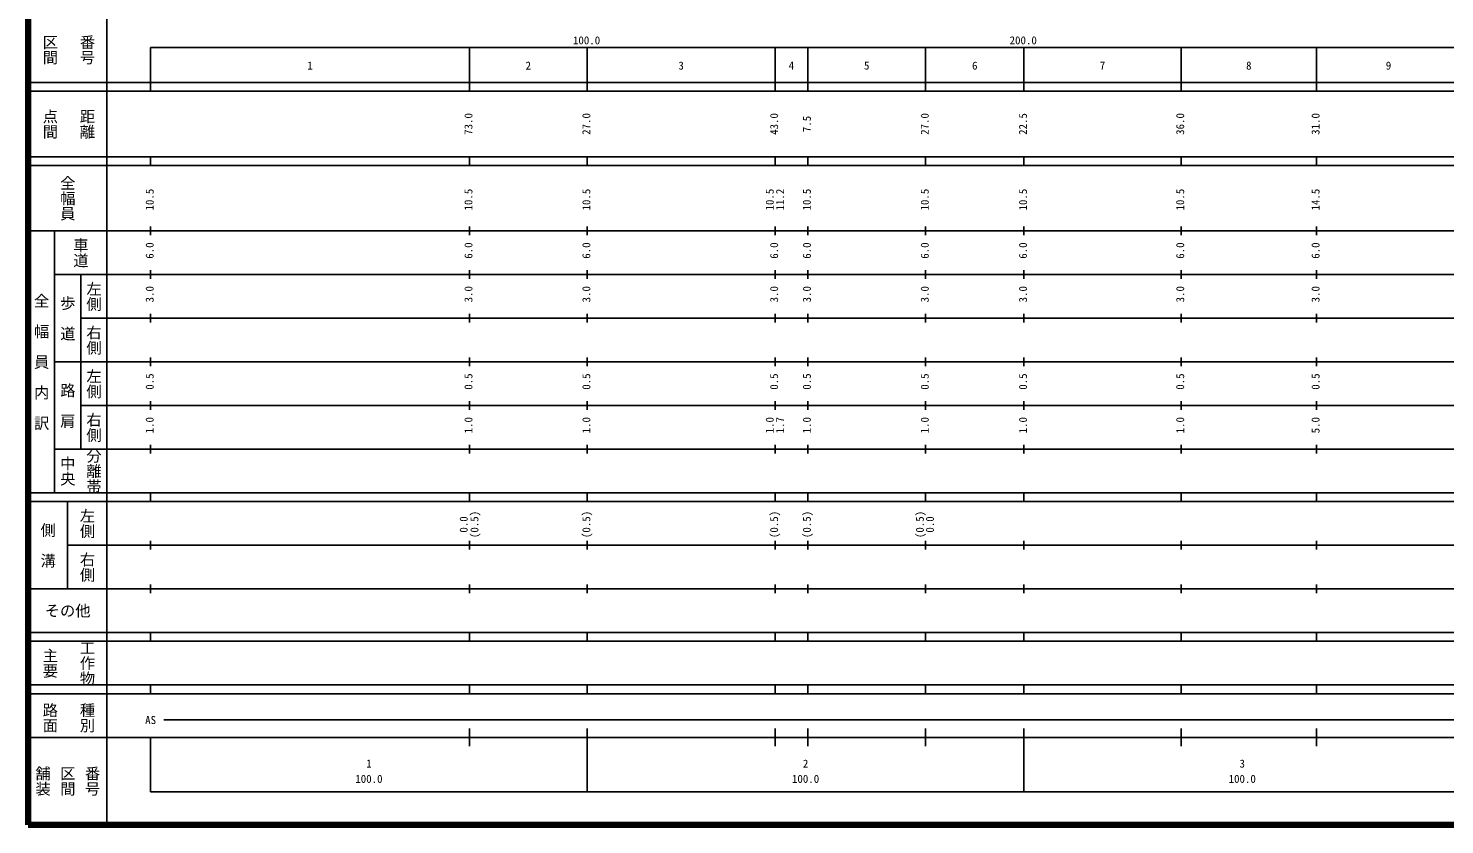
# Model space of a CAD drawing. Units: millimetres on the paper, enlarged 1000 times. Extents: x 40000 to 680000, y 20000 to 380000.
# Drawn here: x 40000 to 364359, y 20000 to 202409 of the extents above; entities that cross this region are included whole.
import ezdxf
from ezdxf.enums import TextEntityAlignment as Align

# ---------------------------------------------------------------- set-up
doc = ezdxf.new("R2010")
doc.units = ezdxf.units.MM
doc.header["$LTSCALE"] = 1000
doc.layers.add('M-TTL', color=2, linetype='Continuous', lineweight=140)
doc.layers.add('M-TTL-BAND', color=7, linetype='Continuous', lineweight=25)
doc.styles.add('@ＭＳ ゴシック', font='')
doc.styles.add('ＭＳ ゴシック', font='')
doc.styles.get('@ＭＳ ゴシック').set_extended_font_data('@MS Gothic')
doc.styles.get('ＭＳ ゴシック').set_extended_font_data('MS Gothic')

msp = doc.modelspace()

# ---------------------------------------------------------------- linework, layer by layer
at = {"layer": 'M-TTL'}
for p, q in [((40000, 380000), (40000, 20000)), ((40000, 20000), (680000, 20000))]:
    msp.add_line(p, q, dxfattribs=at)
at = {"layer": 'M-TTL-BAND'}
for p, q in [((58000, 370000), (58000, 20000)), ((68000, 198000), (579000, 198000)), ((68000, 198000), (68000, 188000)), ((141000, 188000), (141000, 198000)), ((168000, 188000), (168000, 198000)), ((211000, 188000), (211000, 198000)), ((218500, 188000), (218500, 198000)), ((245500, 188000), (245500, 198000)), ((268000, 188000), (268000, 198000)), ((304000, 188000), (304000, 198000)), ((335000, 188000), (335000, 198000)), ((40000, 190000), (579000, 190000)), ((40000, 188000), (579000, 188000)), ((40000, 173000), (579000, 173000)), ((68000, 171000), (68000, 173000)), ((141000, 171000), (141000, 173000)), ((168000, 171000), (168000, 173000)), ((211000, 171000), (211000, 173000)), ((218500, 171000), (218500, 173000)), ((245500, 171000), (245500, 173000)), ((268000, 171000), (268000, 173000)), ((304000, 171000), (304000, 173000)), ((335000, 171000), (335000, 173000)), ((40000, 171000), (579000, 171000)), ((40000, 156000), (579000, 156000)), ((46000, 96000), (46000, 156000)), ((68000, 155000), (68000, 157000)), ((141000, 155000), (141000, 157000)), ((168000, 155000), (168000, 157000)), ((211000, 155000), (211000, 157000)), ((218500, 155000), (218500, 157000)), ((245500, 155000), (245500, 157000)), ((268000, 155000), (268000, 157000)), ((304000, 155000), (304000, 157000)), ((335000, 155000), (335000, 157000)), ((46000, 146000), (579000, 146000)), ((52000, 146000), (52000, 106000)), ((68000, 145000), (68000, 147000)), ((141000, 145000), (141000, 147000)), ((168000, 145000), (168000, 147000)), ((211000, 145000), (211000, 147000)), ((218500, 145000), (218500, 147000)), ((245500, 145000), (245500, 147000)), ((268000, 145000), (268000, 147000)), ((304000, 145000), (304000, 147000)), ((335000, 145000), (335000, 147000)), ((68000, 135000), (68000, 137000)), ((141000, 135000), (141000, 137000)), ((168000, 135000), (168000, 137000)), ((211000, 135000), (211000, 137000)), ((218500, 135000), (218500, 137000)), ((245500, 135000), (245500, 137000)), ((268000, 135000), (268000, 137000)), ((304000, 135000), (304000, 137000)), ((335000, 135000), (335000, 137000)), ((52000, 136000), (579000, 136000)), ((68000, 125000), (68000, 127000)), ((141000, 125000), (141000, 127000)), ((168000, 125000), (168000, 127000)), ((211000, 125000), (211000, 127000)), ((218500, 125000), (218500, 127000)), ((245500, 125000), (245500, 127000)), ((268000, 125000), (268000, 127000)), ((304000, 125000), (304000, 127000)), ((335000, 125000), (335000, 127000)), ((46000, 126000), (579000, 126000)), ((68000, 115000), (68000, 117000)), ((141000, 115000), (141000, 117000)), ((168000, 115000), (168000, 117000)), ((211000, 115000), (211000, 117000)), ((218500, 115000), (218500, 117000)), ((245500, 115000), (245500, 117000)), ((268000, 115000), (268000, 117000)), ((304000, 115000), (304000, 117000)), ((335000, 115000), (335000, 117000)), ((52000, 116000), (579000, 116000)), ((46000, 106000), (579000, 106000)), ((68000, 105000), (68000, 107000)), ((141000, 105000), (141000, 107000)), ((168000, 105000), (168000, 107000)), ((211000, 105000), (211000, 107000)), ((218500, 105000), (218500, 107000)), ((245500, 105000), (245500, 107000)), ((268000, 105000), (268000, 107000)), ((304000, 105000), (304000, 107000)), ((335000, 105000), (335000, 107000)), ((40000, 96000), (579000, 96000)), ((68000, 94000), (68000, 96000)), ((141000, 94000), (141000, 96000)), ((168000, 94000), (168000, 96000)), ((211000, 94000), (211000, 96000)), ((218500, 94000), (218500, 96000)), ((245500, 94000), (245500, 96000)), ((268000, 94000), (268000, 96000)), ((304000, 94000), (304000, 96000)), ((335000, 94000), (335000, 96000)), ((40000, 94000), (579000, 94000)), ((49000, 94000), (49000, 74000)), ((68000, 83000), (68000, 85000)), ((141000, 83000), (141000, 85000)), ((168000, 83000), (168000, 85000)), ((211000, 83000), (211000, 85000)), ((218500, 83000), (218500, 85000)), ((245500, 83000), (245500, 85000)), ((268000, 83000), (268000, 85000)), ((304000, 83000), (304000, 85000)), ((335000, 83000), (335000, 85000)), ((49000, 84000), (579000, 84000)), ((68000, 73000), (68000, 75000)), ((141000, 73000), (141000, 75000)), ((168000, 73000), (168000, 75000)), ((211000, 73000), (211000, 75000)), ((218500, 73000), (218500, 75000)), ((245500, 73000), (245500, 75000)), ((268000, 73000), (268000, 75000)), ((304000, 73000), (304000, 75000)), ((335000, 73000), (335000, 75000)), ((40000, 74000), (579000, 74000)), ((40000, 64000), (579000, 64000)), ((40000, 62000), (579000, 62000)), ((68000, 62000), (68000, 64000)), ((141000, 62000), (141000, 64000)), ((168000, 62000), (168000, 64000)), ((211000, 62000), (211000, 64000)), ((218500, 62000), (218500, 64000)), ((245500, 62000), (245500, 64000)), ((268000, 62000), (268000, 64000)), ((304000, 62000), (304000, 64000)), ((335000, 62000), (335000, 64000)), ((40000, 52000), (579000, 52000)), ((68000, 50000), (68000, 52000)), ((141000, 50000), (141000, 52000)), ((168000, 50000), (168000, 52000)), ((211000, 50000), (211000, 52000)), ((218500, 50000), (218500, 52000)), ((245500, 50000), (245500, 52000)), ((268000, 50000), (268000, 52000)), ((304000, 50000), (304000, 52000)), ((335000, 50000), (335000, 52000)), ((40000, 50000), (579000, 50000)), ((71000, 44000), (565000, 44000)), ((40000, 40000), (579000, 40000)), ((68000, 40000), (68000, 27500)), ((141000, 38000), (141000, 42000)), ((168000, 27500), (168000, 42000)), ((211000, 38000), (211000, 42000)), ((218500, 38000), (218500, 42000)), ((245500, 38000), (245500, 42000)), ((268000, 27500), (268000, 42000)), ((304000, 38000), (304000, 42000)), ((335000, 38000), (335000, 42000)), ((68000, 27500), (579000, 27500))]:
    msp.add_line(p, q, dxfattribs=at)

# ---------------------------------------------------------------- texts
at = {"layer": 'M-TTL-BAND', "style": '@ＭＳ ゴシック'}
for s, p in [('区間', (45000, 197500)), ('番号', (53500, 197500)), ('点間', (45000, 180500)), ('距離', (53500, 180500)), ('全幅員', (49000, 163500)), ('車道', (52000, 151000)), ('左側', (55000, 141000)), ('全\u3000幅\u3000員\u3000内\u3000訳', (43000, 126000)), ('歩\u3000道', (49000, 136000)), ('右側', (55000, 131000)), ('左側', (55000, 121000)), ('路\u3000肩', (49000, 116000)), ('右側', (55000, 111000)), ('中央', (49000, 101000)), ('分離帯', (55000, 101000)), ('左側', (53500, 89000)), ('側\u3000溝', (44500, 84000)), ('右側', (53500, 79000)), ('工作物', (53500, 57000)), ('主要', (45000, 57000)), ('路面', (45000, 44500)), ('種別', (53500, 44500)), ('舗装', (43333, 30000)), ('区間', (49000, 30000)), ('番号', (54667, 30000))]:
    msp.add_text(s, height=2566, rotation=270, dxfattribs=at).set_placement(p, align=Align.MIDDLE_CENTER)
at = {"layer": 'M-TTL-BAND', "style": 'ＭＳ ゴシック'}
for s, p in [('100.0', (167844, 198195)), ('200.0', (267844, 198195)), ('1', (104500, 192405)), ('2', (154500, 192405)), ('3', (189500, 192405)), ('4', (214750, 192405)), ('5', (232000, 192405)), ('6', (256750, 192405)), ('7', (286000, 192405)), ('8', (319500, 192405)), ('9', (351500, 192405)), ('AS', (68000, 42500)), ('1', (118000, 32523)), ('2', (218000, 32523)), ('3', (318000, 32523)), ('100.0', (118000, 29033)), ('100.0', (218000, 29033)), ('100.0', (318000, 29033))]:
    msp.add_text(s, height=1833, dxfattribs=at).set_placement(p, align=Align.BOTTOM_CENTER)
for s, p in [('73.0', (142251, 180500)), ('27.0', (169251, 180500)), ('43.0', (212251, 180500)), ('7.5', (219751, 180500)), ('27.0', (246751, 180500)), ('22.5', (269251, 180500)), ('36.0', (305251, 180500)), ('31.0', (336251, 180500)), ('10.5', (69251, 163174)), ('10.5', (142251, 163174)), ('10.5', (169251, 163174)), ('10.5', (211251, 163174)), ('11.2', (213621, 163174)), ('10.5', (219751, 163174)), ('10.5', (246751, 163174)), ('10.5', (269251, 163174)), ('10.5', (305251, 163174)), ('14.5', (336251, 163174)), ('6.0', (69251, 151500)), ('6.0', (142251, 151500)), ('6.0', (169251, 151500)), ('6.0', (212251, 151500)), ('6.0', (219751, 151500)), ('6.0', (246751, 151500)), ('6.0', (269251, 151500)), ('6.0', (305251, 151500)), ('6.0', (336251, 151500)), ('3.0', (69251, 141500)), ('3.0', (142251, 141500)), ('3.0', (169251, 141500)), ('3.0', (212251, 141500)), ('3.0', (219751, 141500)), ('3.0', (246751, 141500)), ('3.0', (269251, 141500)), ('3.0', (305251, 141500)), ('3.0', (336251, 141500)), ('0.5', (69251, 121500)), ('0.5', (142251, 121500)), ('0.5', (169251, 121500)), ('0.5', (212251, 121500)), ('0.5', (219751, 121500)), ('0.5', (246751, 121500)), ('0.5', (269251, 121500)), ('0.5', (305251, 121500)), ('0.5', (336251, 121500)), ('1.0', (69251, 111500)), ('1.0', (142251, 111500)), ('1.0', (169251, 111500)), ('1.0', (211251, 111500)), ('1.7', (213621, 111500)), ('1.0', (219751, 111500)), ('1.0', (246751, 111500)), ('1.0', (269251, 111500)), ('1.0', (305251, 111500)), ('5.0', (336251, 111500)), ('(0.5)', (143621, 88764)), ('(0.5)', (169251, 88764)), ('(0.5)', (212251, 88764)), ('(0.5)', (219751, 88764)), ('(0.5)', (245628, 88764)), ('0.0', (141159, 88764)), ('0.0', (247935, 88764))]:
    msp.add_text(s, height=1833, rotation=90, dxfattribs=at).set_placement(p, align=Align.BOTTOM_CENTER)
msp.add_text('その他', height=2566, dxfattribs=at).set_placement((49000, 69000), align=Align.MIDDLE_CENTER)

doc.saveas('drawing.dxf')
